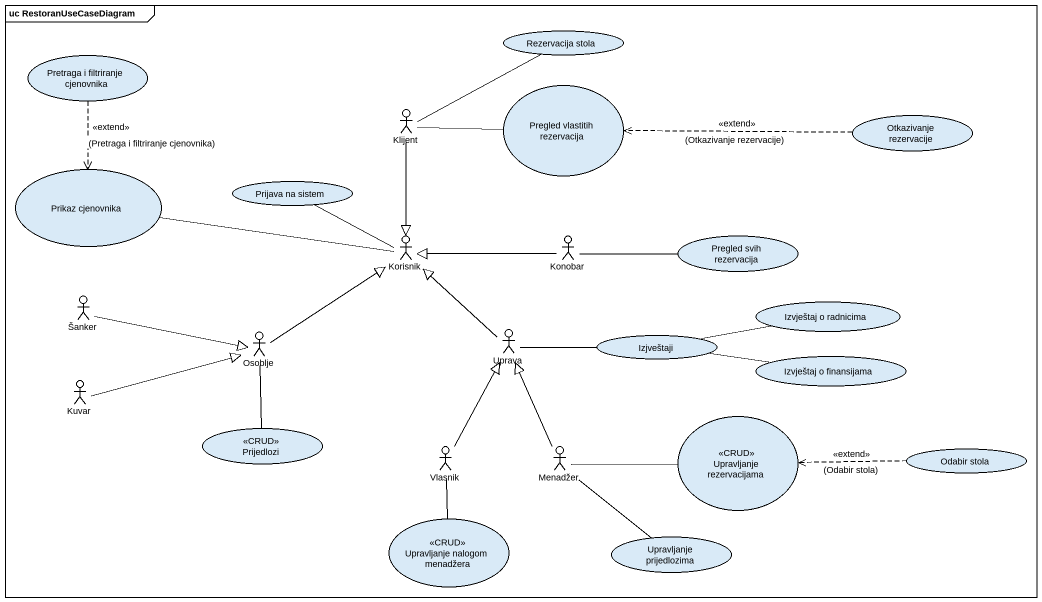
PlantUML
@startuml
mainframe uc RestoranUseCaseDiagram
usecase "Rezervacija stola" as Rezervacija_stola
usecase "Pretraga i filtriranje cjenovnika" as Pretraga_i_filtriranje
actor Klijent
usecase "Pregled vlastitih rezervacija" as Pregled_vlastitih
usecase "Otkazivanje rezervacije" as Otkazivanje_rezervacije
usecase "Prikaz cjenovnika" as Prikaz_cjenovnika
usecase "Prijava na sistem" as Prijava_na_sistem
actor Korisnik
actor Konobar
usecase "Pregled svih rezervacija" as Pregled_svih_rezervacija
actor Šanker
usecase "Izvještaj o radnicima" as Izvještaj_o_radnicima
actor Osoblje
actor Uprava
usecase Izjveštaji
actor Kuvar
usecase "Izvještaj o finansijama" as Izvještaj_o_finansijama
usecase "Upravljanje rezervacijama" as Upravljanje_rezervacijama <<CRUD>>
usecase Prijedlozi <<CRUD>>
actor Vlasnik
actor Menadžer
usecase "Odabir stola" as Odabir_stola
usecase "Upravljanje nalogom menadžera" as Upravljanje_nalogom <<CRUD>>
usecase "Upravljanje prijedlozima" as Upravljanje_prijedlozima
Pretraga_i_filtriranje ..> Prikaz_cjenovnika : <<extend>>\n(Pretraga i filtriranje cjenovnika)
Klijent -right- Rezervacija_stola
Klijent -right- Pregled_vlastitih
Klijent --|> Korisnik
Otkazivanje_rezervacije .left.> Pregled_vlastitih : <<extend>>\n(Otkazivanje rezervacije)
Korisnik -left- Prikaz_cjenovnika
Korisnik -left- Prijava_na_sistem
Konobar -left-|> Korisnik
Konobar -right- Pregled_svih_rezervacija
Šanker -right-|> Osoblje
Izvještaj_o_radnicima -left- Izjveštaji
Osoblje -up-|> Korisnik
Osoblje -- Prijedlozi
Uprava -up-|> Korisnik
Uprava -right- Izjveštaji
Kuvar -right-|> Osoblje
Izvještaj_o_finansijama -left- Izjveštaji
Vlasnik -up-|> Uprava
Vlasnik -- Upravljanje_nalogom
Menadžer -up-|> Uprava
Menadžer -right- Upravljanje_rezervacijama
Menadžer -- Upravljanje_prijedlozima
Odabir_stola .left.> Upravljanje_rezervacijama : <<extend>>\n(Odabir stola)
@enduml
